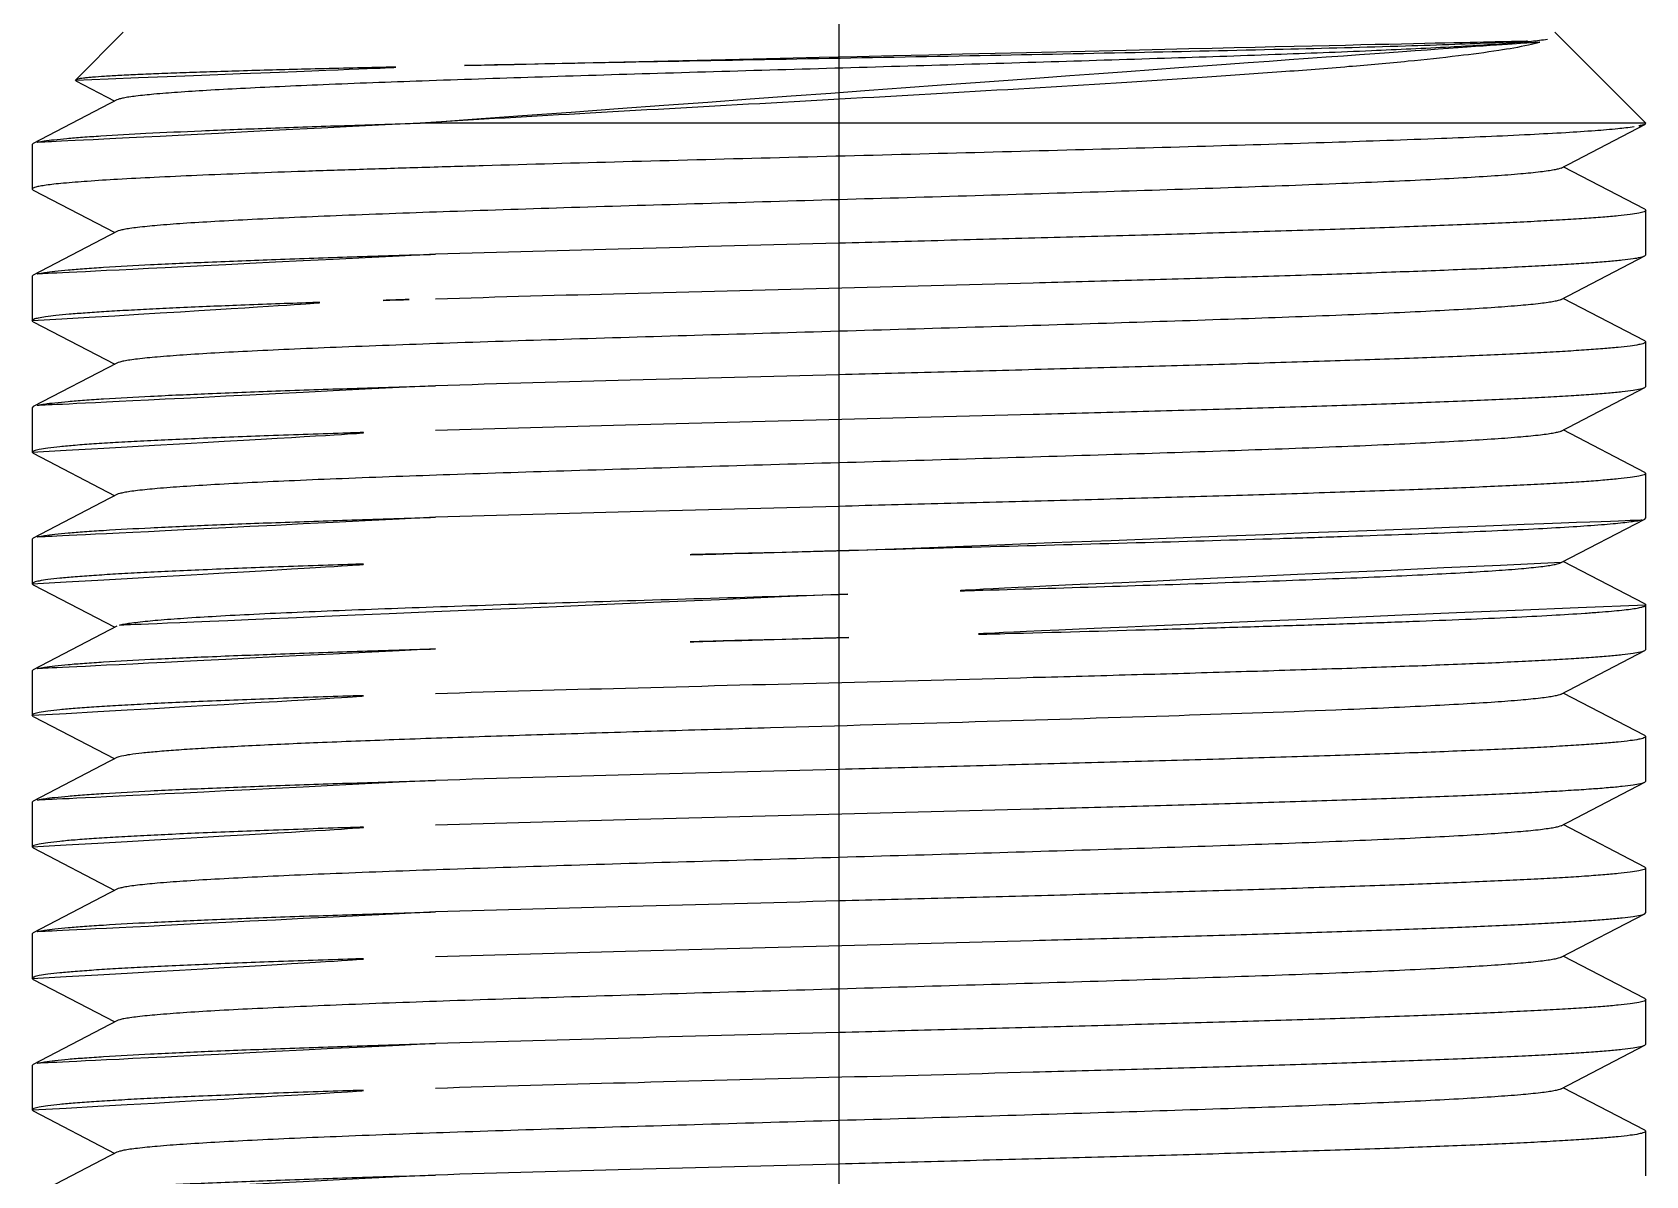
# Model space of a CAD drawing. Extents: x 16296660632 to 16296672895, y -37409619871 to -37409617326.
# Drawn here: x 16296672458.89 to 16296672481.09, y -37409617553.1 to -37409617537.36 of the extents above; entities that cross this region are included whole.
import ezdxf

# ---------------------------------------------------------------- set-up
doc = ezdxf.new("R2010")
doc.units = 0
doc.header["$LTSCALE"] = 10
doc.header["$MEASUREMENT"] = 0
doc.linetypes.add('ACAD_ISO08W100', pattern=[36, 24, -3, 6, -3])
doc.layers.get('0').update_dxf_attribs({"linetype": 'CONTINUOUS'})
doc.layers.add('06___PRT_ALL_SURFS', color=7, linetype='CONTINUOUS')

msp = doc.modelspace()

# ---------------------------------------------------------------- linework, layer by layer
at = {"color": 1, "linetype": 'ACAD_ISO08W100'}
msp.add_line((16296672469.987101, -37409617526.616676), (16296672469.98711, -37409617592.68528), dxfattribs=at)
at = {"color": 7, "linetype": 'Continuous'}
for p, q in [((16296672460.13711, -37409617537.363693), (16296672459.48031, -37409617538.0205)), ((16296672479.83709, -37409617537.363693), (16296672481.087099, -37409617538.613708)), ((16296672459.48488, -37409617538.030457), (16296672459.48031, -37409617538.0205)), ((16296672459.48488, -37409617538.030457), (16296672459.594191, -37409617538.08744)), ((16296672459.594191, -37409617538.08744), (16296672459.909161, -37409617538.25164)), ((16296672460.05245, -37409617538.294342), (16296672458.900869, -37409617538.894653)), ((16296672459.909161, -37409617538.25164), (16296672460.021761, -37409617538.310341)), ((16296672481.087099, -37409617538.613708), (16296672464.22566, -37409617538.613708)), ((16296672479.921749, -37409617539.231354), (16296672481.07333, -37409617538.631042)), ((16296672481.087099, -37409617538.616692), (16296672481.07333, -37409617538.631042)), ((16296672458.900869, -37409617538.894653), (16296672458.8871, -37409617538.908997)), ((16296672481.07333, -37409617539.799637), (16296672479.95245, -37409617539.215347)), ((16296672458.8871, -37409617539.52169), (16296672458.900869, -37409617539.536041)), ((16296672458.900869, -37409617539.536041), (16296672460.021761, -37409617540.120354)), ((16296672481.07333, -37409617539.799637), (16296672481.087099, -37409617539.814003)), ((16296672460.05245, -37409617540.10434), (16296672458.900869, -37409617540.704643)), ((16296672481.07333, -37409617540.44104), (16296672481.087099, -37409617540.426697)), ((16296672479.921749, -37409617541.041351), (16296672481.07333, -37409617540.44104)), ((16296672458.900869, -37409617540.704643), (16296672458.8871, -37409617540.719002)), ((16296672481.07333, -37409617541.60965), (16296672479.95245, -37409617541.025337)), ((16296672458.900869, -37409617541.346039), (16296672458.8871, -37409617541.331627)), ((16296672458.900869, -37409617541.346039), (16296672460.021761, -37409617541.930344)), ((16296672481.07333, -37409617541.60965), (16296672481.087099, -37409617541.624008)), ((16296672460.05245, -37409617541.914337), (16296672458.900869, -37409617542.514648)), ((16296672479.921749, -37409617542.851349), (16296672481.07333, -37409617542.251053)), ((16296672481.07333, -37409617542.251053), (16296672481.087099, -37409617542.236702)), ((16296672458.900869, -37409617542.514648), (16296672458.8871, -37409617542.528938)), ((16296672481.07333, -37409617543.419647), (16296672479.95245, -37409617542.835342)), ((16296672458.900869, -37409617543.156036), (16296672458.8871, -37409617543.141617)), ((16296672458.900869, -37409617543.156036), (16296672460.021761, -37409617543.740341)), ((16296672481.07333, -37409617543.419647), (16296672481.087099, -37409617543.434013)), ((16296672460.05245, -37409617543.724342), (16296672458.900869, -37409617544.324654)), ((16296672479.921749, -37409617544.661346), (16296672481.07333, -37409617544.061043)), ((16296672481.07333, -37409617544.061043), (16296672481.087099, -37409617544.046692)), ((16296672458.900869, -37409617544.324654), (16296672458.8871, -37409617544.338921)), ((16296672481.07333, -37409617545.229637), (16296672479.95245, -37409617544.645348)), ((16296672458.900869, -37409617544.966042), (16296672458.8871, -37409617544.951698)), ((16296672458.900869, -37409617544.966042), (16296672460.021761, -37409617545.550346)), ((16296672481.07333, -37409617545.229637), (16296672481.087099, -37409617545.244003)), ((16296672460.05245, -37409617545.53434), (16296672458.900869, -37409617546.134644)), ((16296672479.921749, -37409617546.471352), (16296672481.07333, -37409617545.87104)), ((16296672481.07333, -37409617545.87104), (16296672481.087099, -37409617545.856697)), ((16296672458.900869, -37409617546.134644), (16296672458.8871, -37409617546.149002)), ((16296672481.07333, -37409617547.03965), (16296672479.95245, -37409617546.455353)), ((16296672458.900869, -37409617546.776039), (16296672458.8871, -37409617546.761703)), ((16296672458.900869, -37409617546.776039), (16296672460.021761, -37409617547.360336)), ((16296672481.07333, -37409617547.03965), (16296672481.087099, -37409617547.054024)), ((16296672460.05245, -37409617547.344337), (16296672458.900869, -37409617547.944649)), ((16296672479.921749, -37409617548.281349), (16296672481.07333, -37409617547.681038)), ((16296672481.07333, -37409617547.681038), (16296672481.087099, -37409617547.666656)), ((16296672458.900869, -37409617547.944649), (16296672458.8871, -37409617547.959007)), ((16296672481.07333, -37409617548.849648), (16296672479.95245, -37409617548.265343)), ((16296672458.900869, -37409617548.586037), (16296672458.8871, -37409617548.571701)), ((16296672458.900869, -37409617548.586037), (16296672460.021761, -37409617549.170341)), ((16296672481.07333, -37409617548.849648), (16296672481.087099, -37409617548.863968)), ((16296672460.05245, -37409617549.154343), (16296672458.900869, -37409617549.754646)), ((16296672479.921749, -37409617550.091347), (16296672481.07333, -37409617549.491043)), ((16296672481.07333, -37409617549.491043), (16296672481.087099, -37409617549.476624)), ((16296672458.900869, -37409617549.754646), (16296672458.8871, -37409617549.768997)), ((16296672481.07333, -37409617550.659653), (16296672479.95245, -37409617550.075348)), ((16296672458.900869, -37409617550.396042), (16296672458.8871, -37409617550.381653)), ((16296672458.900869, -37409617550.396042), (16296672460.021761, -37409617550.980347)), ((16296672481.07333, -37409617550.659653), (16296672481.087099, -37409617550.673927)), ((16296672460.05245, -37409617550.96434), (16296672458.900869, -37409617551.564636)), ((16296672479.921749, -37409617551.901352), (16296672481.07333, -37409617551.301041)), ((16296672481.07333, -37409617551.301041), (16296672481.087099, -37409617551.286697)), ((16296672458.900869, -37409617551.564636), (16296672458.8871, -37409617551.578957)), ((16296672481.07333, -37409617552.46965), (16296672479.95245, -37409617551.885353)), ((16296672458.900869, -37409617552.206039), (16296672458.8871, -37409617552.191704)), ((16296672458.900869, -37409617552.206039), (16296672460.021761, -37409617552.790337)), ((16296672481.07333, -37409617552.46965), (16296672481.087099, -37409617552.484001)), ((16296672460.05245, -37409617552.774338), (16296672458.900869, -37409617553.374649))]:
    msp.add_line(p, q, dxfattribs=at)
for centre, radius, start, end in [((16296672500.34479, -37409618762.511978), 1218.391196, 91.421258721, 91.688777449), ((16296672517.48587, -37409619395.109589), 1850.022993, 91.466957519, 91.643187533)]:
    msp.add_arc(centre, radius, start, end, dxfattribs=at)
for points, knots in [([(16296672479.73361, -37409617537.463707), (16296672479.660641, -37409617537.474213), (16296672479.48852, -37409617537.493294), (16296672479.044559, -37409617537.530891), (16296672478.310789, -37409617537.574387), (16296672477.23423, -37409617537.624443), (16296672475.922979, -37409617537.674797), (16296672474.419519, -37409617537.725601), (16296672472.772511, -37409617537.77655), (16296672471.03529, -37409617537.827606), (16296672469.26412, -37409617537.878677), (16296672467.51638, -37409617537.929741), (16296672465.84865, -37409617537.980721), (16296672464.314951, -37409617538.031563), (16296672463.143721, -37409617538.07534), (16296672462.310631, -37409617538.111221), (16296672461.7759, -37409617538.136902), (16296672461.3078, -37409617538.162491), (16296672460.91007, -37409617538.187927), (16296672460.585991, -37409617538.213203), (16296672460.36322, -37409617538.235313), (16296672460.22393, -37409617538.253967), (16296672460.148741, -37409617538.266518), (16296672460.09351, -37409617538.278938), (16296672460.063471, -37409617538.288589), (16296672460.05245, -37409617538.294342)], [0, 0, 0, 0, 0.011223468, 0.026355356, 0.06783158, 0.123116612, 0.190432623, 0.267605024, 0.352138507, 0.441298079, 0.532198539, 0.621898125, 0.707494096, 0.786217024, 0.855521002, 0.885928442, 0.913167191, 0.937022993, 0.9572991, 0.97383983, 0.986512316, 0.991371107, 0.995236657, 0.998107756, 1, 1, 1, 1]), ([(16296672464.22566, -37409617538.613708), (16296672465.005501, -37409617538.565903), (16296672466.615231, -37409617538.472641), (16296672469.06093, -37409617538.33741), (16296672471.52207, -37409617538.200546), (16296672473.521441, -37409617538.082687), (16296672475.02614, -37409617537.985092), (16296672476.04459, -37409617537.913406), (16296672476.966761, -37409617537.841431), (16296672477.778271, -37409617537.769203), (16296672478.466249, -37409617537.697067), (16296672479.01922, -37409617537.624947), (16296672479.3911, -37409617537.561508), (16296672479.612961, -37409617537.506706), (16296672479.698191, -37409617537.47876), (16296672479.73361, -37409617537.463707)], [0, 0, 0, 0, 0.150617498, 0.310837078, 0.472194052, 0.625801174, 0.696935936, 0.762873698, 0.822617716, 0.875247361, 0.919931417, 0.955953757, 0.982755426, 0.992579866, 1, 1, 1, 1]), ([(16296672464.832899, -37409617537.822113), (16296672465.5702, -37409617537.806633), (16296672467.09462, -37409617537.776619), (16296672469.413321, -37409617537.733521), (16296672471.752331, -37409617537.690231), (16296672473.983009, -37409617537.646919), (16296672475.980949, -37409617537.603638), (16296672477.44767, -37409617537.565933), (16296672478.421129, -37409617537.534058), (16296672478.975229, -37409617537.512177), (16296672479.39921, -37409617537.490379), (16296672479.637541, -37409617537.473717), (16296672479.73361, -37409617537.463707)], [0, 0, 0, 0, 0.148424069, 0.3068689, 0.466750032, 0.619261175, 0.755904791, 0.868957787, 0.91455141, 0.951932187, 0.980560048, 1, 1, 1, 1]), ([(16296672459.48031, -37409617538.0205), (16296672459.48341, -37409617538.017403), (16296672459.495359, -37409617538.012901), (16296672459.517969, -37409617538.007088), (16296672459.55197, -37409617538.001266), (16296672459.59664, -37409617537.995247), (16296672459.65233, -37409617537.98922), (16296672459.74819, -37409617537.980461), (16296672459.89496, -37409617537.969902), (16296672460.102909, -37409617537.957802), (16296672460.352631, -37409617537.945633), (16296672460.64311, -37409617537.933388), (16296672460.97316, -37409617537.921097), (16296672461.341431, -37409617537.908783), (16296672461.904209, -37409617537.891632), (16296672462.69035, -37409617537.870506), (16296672463.723089, -37409617537.845917), (16296672464.45113, -37409617537.830116), (16296672464.832899, -37409617537.822113)], [0, 0, 0, 0, 0.002458, 0.006844512, 0.013240765, 0.021662903, 0.032110872, 0.044579776, 0.075549663, 0.114467356, 0.161175301, 0.215498683, 0.277207464, 0.346054397, 0.421753298, 0.592376609, 0.786255748, 1, 1, 1, 1]), ([(16296672464.22566, -37409617538.613708), (16296672463.85537, -37409617538.624947), (16296672463.14867, -37409617538.647163), (16296672462.14467, -37409617538.681824), (16296672461.257, -37409617538.716347), (16296672460.49894, -37409617538.75071), (16296672459.953541, -37409617538.78064), (16296672459.59038, -37409617538.805443), (16296672459.375139, -37409617538.82267), (16296672459.199409, -37409617538.839867), (16296672459.063311, -37409617538.856499), (16296672458.96822, -37409617538.873367), (16296672458.91773, -37409617538.885857), (16296672458.900869, -37409617538.894653)], [0, 0, 0, 0, 0.20827447, 0.397505292, 0.564784173, 0.707702793, 0.824124326, 0.871853718, 0.912355762, 0.945497309, 0.971163417, 0.989310078, 1, 1, 1, 1]), ([(16296672481.07328, -37409617538.631042), (16296672481.056641, -37409617538.639702), (16296672481.006941, -37409617538.652092), (16296672480.957491, -37409617538.661011), (16296672480.926109, -37409617538.665817)], [0, 0, 0, 0, 0.37140396, 1, 1, 1, 1]), ([(16296672480.926109, -37409617538.665817), (16296672480.852501, -37409617538.677078), (16296672480.673969, -37409617538.696777), (16296672480.360649, -37409617538.722557), (16296672479.958019, -37409617538.748558), (16296672479.25345, -37409617538.786423), (16296672478.181499, -37409617538.831612), (16296672476.693199, -37409617538.883537), (16296672474.97435, -37409617538.935753), (16296672473.084049, -37409617538.988197), (16296672471.08728, -37409617539.040756), (16296672469.052679, -37409617539.09333), (16296672467.050211, -37409617539.145889), (16296672465.432961, -37409617539.190491), (16296672464.20673, -37409617539.22673), (16296672463.35652, -37409617539.253311), (16296672462.563431, -37409617539.279861), (16296672461.83429, -37409617539.306381), (16296672461.175369, -37409617539.332863), (16296672460.59234, -37409617539.359261), (16296672460.090219, -37409617539.385536), (16296672459.673349, -37409617539.411636), (16296672459.38092, -37409617539.434532), (16296672459.192459, -37409617539.453506), (16296672459.085409, -37409617539.466751), (16296672459.002489, -37409617539.47921), (16296672458.94124, -37409617539.492828), (16296672458.90621, -37409617539.502831), (16296672458.887131, -37409617539.515717), (16296672458.887131, -37409617539.52169)], [0, 0, 0, 0, 0.010122728, 0.024404985, 0.042739279, 0.064967319, 0.120325973, 0.18858942, 0.267416336, 0.354100113, 0.445663071, 0.538959366, 0.630783411, 0.717980351, 0.758898771, 0.797554872, 0.833617338, 0.866774597, 0.896743657, 0.923265146, 0.946114773, 0.965095019, 0.980050088, 0.98597791, 0.990856895, 0.994682324, 0.997454047, 0.999187654, 1, 1, 1, 1]), ([(16296672479.921721, -37409617539.231354), (16296672479.909981, -37409617539.237457), (16296672479.877661, -37409617539.247589), (16296672479.818041, -37409617539.260643), (16296672479.736361, -37409617539.273804), (16296672479.584379, -37409617539.293419), (16296672479.340851, -37409617539.316643), (16296672478.98632, -37409617539.343193), (16296672478.551149, -37409617539.369919), (16296672478.03927, -37409617539.396797), (16296672477.455231, -37409617539.423782), (16296672476.548, -37409617539.461433), (16296672475.277731, -37409617539.50737), (16296672473.62294, -37409617539.560753), (16296672471.83812, -37409617539.614258), (16296672469.987101, -37409617539.667847), (16296672468.13608, -37409617539.721443), (16296672466.351259, -37409617539.774948), (16296672464.69647, -37409617539.828323), (16296672463.426201, -37409617539.874252), (16296672462.518961, -37409617539.911911), (16296672461.934931, -37409617539.938881), (16296672461.42305, -37409617539.965767), (16296672460.987881, -37409617539.992493), (16296672460.63335, -37409617540.019051), (16296672460.38983, -37409617540.042267), (16296672460.23785, -37409617540.06189), (16296672460.15616, -37409617540.07505), (16296672460.096531, -37409617540.088089), (16296672460.064199, -37409617540.098221), (16296672460.052469, -37409617540.10434)], [0, 0, 0, 0, 0.001995181, 0.005060522, 0.009214889, 0.014457353, 0.028165805, 0.046085676, 0.068058648, 0.093895812, 0.123363935, 0.156203935, 0.230792186, 0.314998932, 0.405816456, 0.499999739, 0.594183035, 0.685000595, 0.769207399, 0.843795724, 0.876635501, 0.906103932, 0.931940629, 0.953914156, 0.971833307, 0.985542562, 0.990783379, 0.994938432, 0.998005685, 1, 1, 1, 1]), ([(16296672481.08707, -37409617539.814003), (16296672481.08707, -37409617539.817719), (16296672481.07897, -37409617539.826637), (16296672481.04727, -37409617539.839767), (16296672480.97683, -37409617539.855988), (16296672480.85873, -37409617539.87339), (16296672480.69364, -37409617539.89167), (16296672480.48308, -37409617539.910027), (16296672480.227501, -37409617539.928596), (16296672479.928141, -37409617539.947212), (16296672479.586201, -37409617539.965889), (16296672479.203171, -37409617539.984596), (16296672478.615231, -37409617540.010674), (16296672477.791241, -37409617540.042671), (16296672476.70582, -37409617540.079826), (16296672475.505449, -37409617540.117073), (16296672474.21067, -37409617540.154388), (16296672472.843639, -37409617540.191727), (16296672471.42771, -37409617540.229111), (16296672469.512449, -37409617540.278816), (16296672467.17942, -37409617540.339363), (16296672465.329439, -37409617540.390587), (16296672464.437099, -37409617540.417328)], [0, 0, 0, 0, 0.000668248, 0.001877698, 0.006298011, 0.013484919, 0.023442411, 0.036142294, 0.051530058, 0.069546122, 0.090115978, 0.113148628, 0.138550593, 0.196014067, 0.261529201, 0.333975443, 0.412114218, 0.494609601, 0.58005239, 0.666985668, 0.839359297, 1, 1, 1, 1]), ([(16296672464.437099, -37409617540.417328), (16296672464.053089, -37409617540.428841), (16296672463.3195, -37409617540.451569), (16296672462.276661, -37409617540.487007), (16296672461.353399, -37409617540.522324), (16296672460.56428, -37409617540.557457), (16296672459.996229, -37409617540.588051), (16296672459.617861, -37409617540.613419), (16296672459.393681, -37409617540.631027), (16296672459.210739, -37409617540.648643), (16296672459.069201, -37409617540.665604), (16296672458.97057, -37409617540.682861), (16296672458.918261, -37409617540.695587), (16296672458.9009, -37409617540.704643)], [0, 0, 0, 0, 0.207755473, 0.396889879, 0.564263995, 0.707386192, 0.82404806, 0.871877343, 0.912458096, 0.945632249, 0.971304402, 0.989410812, 1, 1, 1, 1]), ([(16296672464.437099, -37409617541.030022), (16296672465.307211, -37409617541.003952), (16296672467.11109, -37409617540.953903), (16296672469.851851, -37409617540.88266), (16296672472.17281, -37409617540.82254), (16296672473.988529, -37409617540.773247), (16296672475.267151, -37409617540.736801), (16296672476.4597, -37409617540.700401), (16296672477.54668, -37409617540.664093), (16296672478.51038, -37409617540.627876), (16296672479.22901, -37409617540.596573), (16296672479.73065, -37409617540.570953), (16296672480.048269, -37409617540.552727), (16296672480.32486, -37409617540.534561), (16296672480.559259, -37409617540.516457), (16296672480.750601, -37409617540.498581), (16296672480.89802, -37409617540.480789), (16296672480.993259, -37409617540.465347), (16296672481.0467, -37409617540.451767), (16296672481.06592, -37409617540.444908), (16296672481.07333, -37409617540.44104)], [0, 0, 0, 0, 0.156829011, 0.32511138, 0.493941456, 0.575114049, 0.652349958, 0.724391906, 0.790062774, 0.848290684, 0.898133566, 0.919651689, 0.938784286, 0.955449891, 0.969586678, 0.981140449, 0.990065306, 0.996343848, 0.998494795, 1, 1, 1, 1]), ([(16296672458.887131, -37409617541.331627), (16296672458.887159, -37409617541.328247), (16296672458.893909, -37409617541.320129), (16296672458.92132, -37409617541.307716), (16296672458.98181, -37409617541.292824), (16296672459.083441, -37409617541.276611), (16296672459.225389, -37409617541.259712), (16296672459.40658, -37409617541.242683), (16296672459.62669, -37409617541.225487), (16296672459.884821, -37409617541.208237), (16296672460.180071, -37409617541.190933), (16296672460.511351, -37409617541.173599), (16296672461.021391, -37409617541.149429), (16296672461.738819, -37409617541.119743), (16296672462.688101, -37409617541.085297), (16296672463.360069, -37409617541.063347), (16296672463.714081, -37409617541.052208)], [0, 0, 0, 0, 0.002094733, 0.00574009, 0.018876035, 0.040180587, 0.069673811, 0.107283046, 0.1529047, 0.206369532, 0.267484352, 0.336044939, 0.411788274, 0.583672, 0.780679052, 1, 1, 1, 1]), ([(16296672479.921721, -37409617541.041351), (16296672479.909981, -37409617541.047462), (16296672479.877661, -37409617541.057587), (16296672479.818041, -37409617541.070641), (16296672479.736361, -37409617541.083801), (16296672479.584379, -37409617541.103416), (16296672479.340851, -37409617541.12664), (16296672478.98632, -37409617541.153198), (16296672478.551149, -37409617541.179916), (16296672478.03927, -37409617541.206802), (16296672477.455231, -37409617541.23378), (16296672476.548, -37409617541.271439), (16296672475.277731, -37409617541.317368), (16296672473.62294, -37409617541.370743), (16296672471.83812, -37409617541.424263), (16296672469.987101, -37409617541.477837), (16296672468.13608, -37409617541.531433), (16296672466.351259, -37409617541.584953), (16296672464.69647, -37409617541.638321), (16296672463.426201, -37409617541.68425), (16296672462.518961, -37409617541.721909), (16296672461.934931, -37409617541.748894), (16296672461.42305, -37409617541.775772), (16296672460.987881, -37409617541.80249), (16296672460.633341, -37409617541.829048), (16296672460.38983, -37409617541.852257), (16296672460.23785, -37409617541.871887), (16296672460.15616, -37409617541.885063), (16296672460.096531, -37409617541.898087), (16296672460.064199, -37409617541.908218), (16296672460.052469, -37409617541.914337)], [0, 0, 0, 0, 0.001995735, 0.005061259, 0.009214835, 0.014457307, 0.028166532, 0.046085612, 0.068059327, 0.093895735, 0.123364533, 0.156203848, 0.230792094, 0.31499884, 0.405816368, 0.499999661, 0.59418297, 0.685000547, 0.769207368, 0.843795712, 0.876634783, 0.906103936, 0.931939816, 0.953914174, 0.971832431, 0.985542589, 0.990782956, 0.994937528, 0.998005167, 1, 1, 1, 1]), ([(16296672463.714081, -37409617541.052208), (16296672463.77326, -37409617541.050346), (16296672464.014259, -37409617541.042824), (16296672464.25527, -37409617541.035477), (16296672464.437099, -37409617541.030022)], [0, 0, 0, 0, 0.245541279, 1, 1, 1, 1]), ([(16296672481.08707, -37409617541.624008), (16296672481.08707, -37409617541.627724), (16296672481.07897, -37409617541.636627), (16296672481.04727, -37409617541.649773), (16296672480.97683, -37409617541.665993), (16296672480.85873, -37409617541.683388), (16296672480.69363, -37409617541.701668), (16296672480.48307, -37409617541.720032), (16296672480.227489, -37409617541.738586), (16296672479.928129, -37409617541.757217), (16296672479.586189, -37409617541.775887), (16296672479.203159, -37409617541.794609), (16296672478.61521, -37409617541.820671), (16296672477.791189, -37409617541.852669), (16296672476.70573, -37409617541.889832), (16296672475.505301, -37409617541.927078), (16296672474.210489, -37409617541.964394), (16296672472.843439, -37409617542.00174), (16296672471.427521, -37409617542.039124), (16296672469.51231, -37409617542.088821), (16296672467.17935, -37409617542.149361), (16296672465.32942, -37409617542.200592), (16296672464.437099, -37409617542.227333)], [0, 0, 0, 0, 0.000668263, 0.001877841, 0.006298284, 0.013485188, 0.023442936, 0.036142925, 0.051530688, 0.069546876, 0.090116656, 0.113149311, 0.13855161, 0.196016454, 0.261534987, 0.333984411, 0.412125463, 0.494622009, 0.580064447, 0.666996099, 0.83936245, 1, 1, 1, 1]), ([(16296672464.437099, -37409617542.227333), (16296672464.053089, -37409617542.238838), (16296672463.3195, -37409617542.261574), (16296672462.276649, -37409617542.296997), (16296672461.353399, -37409617542.332314), (16296672460.56427, -37409617542.367447), (16296672459.99622, -37409617542.398064), (16296672459.617861, -37409617542.423424), (16296672459.393669, -37409617542.441017), (16296672459.210739, -37409617542.458633), (16296672459.069201, -37409617542.475609), (16296672458.97057, -37409617542.492859), (16296672458.918261, -37409617542.505592), (16296672458.9009, -37409617542.514648)], [0, 0, 0, 0, 0.207756678, 0.396890377, 0.56426462, 0.707387355, 0.824048879, 0.871878346, 0.912458597, 0.945632535, 0.971304771, 0.989410553, 1, 1, 1, 1]), ([(16296672464.437099, -37409617542.840027), (16296672465.30723, -37409617542.81395), (16296672467.11113, -37409617542.763901), (16296672469.8519, -37409617542.692657), (16296672472.172859, -37409617542.632538), (16296672473.98856, -37409617542.583252), (16296672475.26716, -37409617542.546799), (16296672476.459669, -37409617542.510399), (16296672477.546619, -37409617542.474091), (16296672478.510321, -37409617542.437889), (16296672479.22896, -37409617542.406578), (16296672479.730619, -37409617542.380951), (16296672480.04825, -37409617542.362732), (16296672480.324841, -37409617542.344566), (16296672480.55925, -37409617542.326462), (16296672480.750589, -37409617542.308594), (16296672480.89801, -37409617542.290787), (16296672480.993259, -37409617542.275337), (16296672481.0467, -37409617542.26178), (16296672481.06592, -37409617542.254913), (16296672481.07333, -37409617542.251053)], [0, 0, 0, 0, 0.156833031, 0.32511444, 0.493944265, 0.575117061, 0.652351328, 0.724389862, 0.79005798, 0.848286402, 0.898130956, 0.919649878, 0.938782867, 0.955448732, 0.969586092, 0.981140026, 0.990065015, 0.996343903, 0.998494901, 1, 1, 1, 1]), ([(16296672458.887131, -37409617543.141617), (16296672458.887171, -37409617543.137894), (16296672458.895361, -37409617543.129013), (16296672458.927111, -37409617543.115852), (16296672458.997669, -37409617543.099648), (16296672459.11586, -37409617543.082253), (16296672459.28104, -37409617543.06398), (16296672459.491659, -37409617543.045609), (16296672459.74728, -37409617543.027046), (16296672460.04668, -37409617543.008438), (16296672460.38863, -37409617542.989761), (16296672460.77165, -37409617542.971046), (16296672461.359501, -37409617542.944992), (16296672462.183439, -37409617542.913002), (16296672463.26865, -37409617542.875847), (16296672464.034849, -37409617542.852081), (16296672464.437099, -37409617542.840027)], [0, 0, 0, 0, 0.002010836, 0.005644313, 0.018893539, 0.040439445, 0.070271781, 0.108301925, 0.154392361, 0.208340142, 0.269931062, 0.338905929, 0.414954105, 0.586976642, 0.78317158, 1, 1, 1, 1]), ([(16296672479.92173, -37409617542.851349), (16296672479.90999, -37409617542.857468), (16296672479.877661, -37409617542.867577), (16296672479.818041, -37409617542.880638), (16296672479.736361, -37409617542.893799), (16296672479.584379, -37409617542.913422), (16296672479.34086, -37409617542.936638), (16296672478.986309, -37409617542.963203), (16296672478.551149, -37409617542.989906), (16296672478.03927, -37409617543.016808), (16296672477.45524, -37409617543.043777), (16296672476.548, -37409617543.081444), (16296672475.27774, -37409617543.127373), (16296672473.62294, -37409617543.18074), (16296672471.83812, -37409617543.234253), (16296672469.987101, -37409617543.287842), (16296672468.13608, -37409617543.341431), (16296672466.351259, -37409617543.394943), (16296672464.696461, -37409617543.448318), (16296672463.426201, -37409617543.494247), (16296672462.518961, -37409617543.531914), (16296672461.934931, -37409617543.558884), (16296672461.42305, -37409617543.585777), (16296672460.98789, -37409617543.612488), (16296672460.633341, -37409617543.639053), (16296672460.38983, -37409617543.662262), (16296672460.23785, -37409617543.681892), (16296672460.15617, -37409617543.695053), (16296672460.096531, -37409617543.708099), (16296672460.06419, -37409617543.718224), (16296672460.05246, -37409617543.724342)], [0, 0, 0, 0, 0.001996202, 0.00506216, 0.009215223, 0.01445727, 0.028167394, 0.046085573, 0.068060112, 0.093895697, 0.123365211, 0.156203816, 0.230792072, 0.314998829, 0.405816372, 0.499999679, 0.594183003, 0.685000591, 0.769207422, 0.843795771, 0.876634165, 0.906103997, 0.931939129, 0.953914232, 0.971831705, 0.985542639, 0.990782803, 0.9949368, 0.998004401, 1, 1, 1, 1]), ([(16296672481.08707, -37409617543.434013), (16296672481.08707, -37409617543.437721), (16296672481.07897, -37409617543.446632), (16296672481.04727, -37409617543.459763), (16296672480.97683, -37409617543.475983), (16296672480.85874, -37409617543.493393), (16296672480.69364, -37409617543.511673), (16296672480.48308, -37409617543.530029), (16296672480.227501, -37409617543.548592), (16296672479.928129, -37409617543.567207), (16296672479.586189, -37409617543.585892), (16296672479.20315, -37409617543.604607), (16296672478.615179, -37409617543.630669), (16296672477.79117, -37409617543.662666), (16296672476.70573, -37409617543.699829), (16296672475.50535, -37409617543.737083), (16296672474.21056, -37409617543.774391), (16296672472.84351, -37409617543.811737), (16296672471.427589, -37409617543.849113), (16296672469.512381, -37409617543.898819), (16296672467.179399, -37409617543.959358), (16296672465.329451, -37409617544.01059), (16296672464.437099, -37409617544.037331)], [0, 0, 0, 0, 0.00066818, 0.001877506, 0.006297722, 0.013484689, 0.02344217, 0.036142296, 0.051530393, 0.069546546, 0.090116806, 0.113150125, 0.138553031, 0.19601931, 0.261535359, 0.333981283, 0.412120405, 0.494617165, 0.58006049, 0.666991864, 0.839357675, 1, 1, 1, 1]), ([(16296672464.437099, -37409617544.037331), (16296672464.053089, -37409617544.048843), (16296672463.3195, -37409617544.071564), (16296672462.276661, -37409617544.10701), (16296672461.353399, -37409617544.142311), (16296672460.56428, -37409617544.177452), (16296672459.996229, -37409617544.208054), (16296672459.617861, -37409617544.233414), (16296672459.393681, -37409617544.251022), (16296672459.210739, -37409617544.268631), (16296672459.069201, -37409617544.285606), (16296672458.97057, -37409617544.302856), (16296672458.91827, -37409617544.31559), (16296672458.9009, -37409617544.324654)], [0, 0, 0, 0, 0.207756364, 0.396889601, 0.564263643, 0.707386399, 0.824047944, 0.87187755, 0.912457954, 0.945632191, 0.971304738, 0.989410568, 1, 1, 1, 1]), ([(16296672470.12393, -37409617544.495644), (16296672470.8167, -37409617544.477661), (16296672472.17605, -37409617544.442337), (16296672474.152189, -37409617544.389053), (16296672475.71829, -37409617544.343567), (16296672476.880119, -37409617544.306519), (16296672477.664709, -37409617544.279556), (16296672478.38109, -37409617544.252663), (16296672479.022909, -37409617544.2258), (16296672479.584459, -37409617544.199051), (16296672480.06078, -37409617544.172409), (16296672480.402361, -37409617544.1492), (16296672480.629829, -37409617544.130013), (16296672480.765301, -37409617544.116653), (16296672480.87681, -37409617544.103348), (16296672480.964319, -37409617544.090302), (16296672481.02734, -37409617544.077316), (16296672481.061279, -37409617544.067307), (16296672481.073311, -37409617544.061043)], [0, 0, 0, 0, 0.189642057, 0.372111589, 0.540965311, 0.618386406, 0.690206882, 0.755794641, 0.814561917, 0.865995658, 0.909635231, 0.945107488, 0.959679155, 0.972102892, 0.982355172, 0.990416659, 0.996286694, 1, 1, 1, 1]), ([(16296672458.887131, -37409617544.951698), (16296672458.887131, -37409617544.947983), (16296672458.895229, -37409617544.939079), (16296672458.926889, -37409617544.925926), (16296672458.99729, -37409617544.909714), (16296672459.115351, -37409617544.892319), (16296672459.280411, -37409617544.874039), (16296672459.490931, -37409617544.855667), (16296672459.746469, -37409617544.837112), (16296672460.04583, -37409617544.818489), (16296672460.38777, -37409617544.799797), (16296672460.770809, -37409617544.781097), (16296672461.35877, -37409617544.755028), (16296672462.18288, -37409617544.723022), (16296672463.268351, -37409617544.68586), (16296672464.03475, -37409617544.662079), (16296672464.437099, -37409617544.650017)], [0, 0, 0, 0, 0.002000858, 0.005618534, 0.018838986, 0.040359024, 0.070168021, 0.108181325, 0.154257032, 0.208195243, 0.269785918, 0.33876383, 0.41481996, 0.586876852, 0.783120525, 1, 1, 1, 1]), ([(16296672479.92174, -37409617544.661346), (16296672479.91012, -37409617544.667397), (16296672479.87817, -37409617544.677437), (16296672479.81929, -37409617544.690392), (16296672479.73872, -37409617544.703453), (16296672479.588909, -37409617544.722908), (16296672479.34893, -37409617544.745941), (16296672478.999571, -37409617544.772293), (16296672478.570801, -37409617544.798782), (16296672478.06636, -37409617544.825462), (16296672477.490709, -37409617544.852211), (16296672476.596029, -37409617544.88958), (16296672475.34247, -37409617544.93515), (16296672473.70797, -37409617544.988098), (16296672471.942539, -37409617545.041191), (16296672470.728411, -37409617545.076378), (16296672470.109751, -37409617545.094292)], [0, 0, 0, 0, 0.004001326, 0.0101339, 0.018430742, 0.028895735, 0.05625988, 0.092010152, 0.135856001, 0.187407852, 0.246226111, 0.311784416, 0.46078544, 0.62917816, 0.811049564, 1, 1, 1, 1]), ([(16296672470.109751, -37409617545.094292), (16296672469.479589, -37409617545.112541), (16296672468.240669, -37409617545.148361), (16296672466.43656, -37409617545.202316), (16296672465.002871, -37409617545.248322), (16296672463.936609, -37409617545.285812), (16296672463.2148, -37409617545.313103), (16296672462.554649, -37409617545.340347), (16296672461.9622, -37409617545.367538), (16296672461.44282, -37409617545.394653), (16296672461.00124, -37409617545.421577), (16296672460.64146, -37409617545.448357), (16296672460.394381, -37409617545.471764), (16296672460.240231, -37409617545.491539), (16296672460.157431, -37409617545.504807), (16296672460.09705, -37409617545.51796), (16296672460.06432, -37409617545.528152), (16296672460.05245, -37409617545.53434)], [0, 0, 0, 0, 0.187774273, 0.369171342, 0.53760405, 0.615022129, 0.686958267, 0.752752393, 0.811817043, 0.863605907, 0.90766324, 0.943583141, 0.971064887, 0.981563657, 0.989880174, 0.996015563, 1, 1, 1, 1]), ([(16296672481.087099, -37409617545.244003), (16296672481.087099, -37409617545.250412), (16296672481.065651, -37409617545.263832), (16296672481.027571, -37409617545.274277), (16296672480.96003, -37409617545.288567), (16296672480.868919, -37409617545.301643), (16296672480.75115, -37409617545.315529), (16296672480.60824, -37409617545.329269), (16296672480.44005, -37409617545.343163), (16296672480.166771, -37409617545.362831), (16296672479.76561, -37409617545.38681), (16296672479.21563, -37409617545.414383), (16296672478.578171, -37409617545.442078), (16296672477.85928, -37409617545.469841), (16296672477.06576, -37409617545.497658), (16296672476.205139, -37409617545.525513), (16296672475.285561, -37409617545.553391), (16296672473.967279, -37409617545.591309), (16296672472.24114, -37409617545.637947), (16296672470.83927, -37409617545.674377), (16296672470.12393, -37409617545.692947)], [0, 0, 0, 0, 0.001752716, 0.005566242, 0.011677471, 0.020123494, 0.0309019, 0.043990721, 0.059363784, 0.076991346, 0.118833617, 0.169131109, 0.227408821, 0.293122809, 0.365644697, 0.444294384, 0.528326282, 0.616946017, 0.80453607, 1, 1, 1, 1]), ([(16296672464.437099, -37409617545.847328), (16296672464.053089, -37409617545.858841), (16296672463.31951, -37409617545.881569), (16296672462.27664, -37409617545.917007), (16296672461.353359, -37409617545.952316), (16296672460.56422, -37409617545.987457), (16296672459.99618, -37409617546.018051), (16296672459.61783, -37409617546.043419), (16296672459.39365, -37409617546.061028), (16296672459.21073, -37409617546.078644), (16296672459.069189, -37409617546.095596), (16296672458.97057, -37409617546.112862), (16296672458.918261, -37409617546.125603), (16296672458.9009, -37409617546.134644)], [0, 0, 0, 0, 0.207752751, 0.396891712, 0.564272569, 0.70739606, 0.824057557, 0.871882959, 0.912461513, 0.945634035, 0.971304254, 0.989410973, 1, 1, 1, 1]), ([(16296672464.437099, -37409617546.460022), (16296672465.307249, -37409617546.433952), (16296672467.111219, -37409617546.383904), (16296672469.85206, -37409617546.312653), (16296672472.173059, -37409617546.252533), (16296672473.988729, -37409617546.203247), (16296672475.2673, -37409617546.166786), (16296672476.45978, -37409617546.130402), (16296672477.546709, -37409617546.094093), (16296672478.51038, -37409617546.057877), (16296672479.22901, -37409617546.026573), (16296672479.730659, -37409617546.000954), (16296672480.048281, -37409617545.982727), (16296672480.32486, -37409617545.964561), (16296672480.559259, -37409617545.946457), (16296672480.750601, -37409617545.928581), (16296672480.89802, -37409617545.910789), (16296672480.993259, -37409617545.895348), (16296672481.0467, -37409617545.881767), (16296672481.06592, -37409617545.874908), (16296672481.07333, -37409617545.87104)], [0, 0, 0, 0, 0.156836756, 0.325127479, 0.493955858, 0.57512692, 0.652359652, 0.724396718, 0.790063112, 0.848290088, 0.898133651, 0.919651861, 0.938784438, 0.955449983, 0.969586692, 0.981140386, 0.990065238, 0.996343835, 0.998494799, 1, 1, 1, 1]), ([(16296672458.887131, -37409617546.761703), (16296672458.887131, -37409617546.757988), (16296672458.895229, -37409617546.749077), (16296672458.92688, -37409617546.735939), (16296672458.99729, -37409617546.719704), (16296672459.115351, -37409617546.702316), (16296672459.280399, -37409617546.684036), (16296672459.490931, -37409617546.665657), (16296672459.746481, -37409617546.64711), (16296672460.045839, -37409617546.628487), (16296672460.387779, -37409617546.60981), (16296672460.770809, -37409617546.591087), (16296672461.358761, -37409617546.565033), (16296672462.182871, -37409617546.53302), (16296672463.268339, -37409617546.495857), (16296672464.03474, -37409617546.472076), (16296672464.437099, -37409617546.460022)], [0, 0, 0, 0, 0.002000991, 0.005618881, 0.018838004, 0.040358029, 0.070168594, 0.10818179, 0.154259134, 0.208198614, 0.269787281, 0.338764126, 0.414819454, 0.586873693, 0.783116169, 1, 1, 1, 1]), ([(16296672479.921749, -37409617546.471352), (16296672479.910009, -37409617546.47747), (16296672479.877661, -37409617546.487587), (16296672479.818029, -37409617546.500633), (16296672479.736349, -37409617546.513802), (16296672479.584379, -37409617546.533417), (16296672479.34086, -37409617546.556633), (16296672478.986309, -37409617546.583214), (16296672478.551161, -37409617546.609909), (16296672478.03927, -37409617546.63681), (16296672477.45524, -37409617546.66378), (16296672476.27574, -37409617546.712723), (16296672474.40336, -37409617546.777077), (16296672471.810431, -37409617546.855461), (16296672469.519991, -37409617546.921173), (16296672467.66898, -37409617546.975349), (16296672466.332121, -37409617547.015823), (16296672465.068899, -37409617547.056236), (16296672463.904739, -37409617547.096573), (16296672462.863091, -37409617547.13678), (16296672462.08147, -37409617547.171516), (16296672461.53298, -37409617547.199951), (16296672461.18417, -37409617547.220207), (16296672460.87973, -37409617547.240387), (16296672460.621201, -37409617547.260513), (16296672460.409821, -37409617547.280388), (16296672460.24674, -37409617547.300163), (16296672460.14126, -37409617547.317329), (16296672460.082029, -37409617547.332413), (16296672460.06069, -37409617547.34005), (16296672460.05246, -37409617547.344337)], [0, 0, 0, 0, 0.001996389, 0.005063455, 0.009216731, 0.014457269, 0.028168568, 0.046085598, 0.06806112, 0.093895747, 0.12336602, 0.156203883, 0.271874957, 0.405816241, 0.547302707, 0.617332107, 0.685000257, 0.74894414, 0.807878061, 0.860617985, 0.906103308, 0.925833093, 0.94342115, 0.958780132, 0.971830807, 0.98251545, 0.990782919, 0.99660395, 0.998600532, 1, 1, 1, 1]), ([(16296672481.08707, -37409617547.054024), (16296672481.08707, -37409617547.057716), (16296672481.07896, -37409617547.066643), (16296672481.047251, -37409617547.079773), (16296672480.976801, -37409617547.095993), (16296672480.85869, -37409617547.113403), (16296672480.693581, -37409617547.131683), (16296672480.483021, -37409617547.15004), (16296672480.22743, -37409617547.168602), (16296672479.928049, -37409617547.187218), (16296672479.586109, -37409617547.205887), (16296672479.20307, -37409617547.224609), (16296672478.61512, -37409617547.250671), (16296672477.791109, -37409617547.282677), (16296672476.7057, -37409617547.319832), (16296672475.50535, -37409617547.357079), (16296672474.2106, -37409617547.394386), (16296672472.843599, -37409617547.431732), (16296672471.42771, -37409617547.469109), (16296672469.51248, -37409617547.518806), (16296672467.179461, -37409617547.579353), (16296672465.32946, -37409617547.630577), (16296672464.437099, -37409617547.657333)], [0, 0, 0, 0, 0.000668473, 0.001878395, 0.006299611, 0.013487265, 0.023445621, 0.036146111, 0.051534317, 0.069550912, 0.090121094, 0.113154233, 0.138557169, 0.196022228, 0.261536848, 0.333981102, 0.412117997, 0.494612365, 0.58005261, 0.666983051, 0.839355867, 1, 1, 1, 1]), ([(16296672464.437099, -37409617547.657333), (16296672464.053089, -37409617547.668839), (16296672463.3195, -37409617547.691566), (16296672462.27664, -37409617547.727013), (16296672461.353371, -37409617547.762306), (16296672460.56424, -37409617547.797447), (16296672459.996201, -37409617547.828056), (16296672459.617849, -37409617547.853416), (16296672459.393669, -37409617547.871033), (16296672459.210739, -37409617547.888634), (16296672459.069201, -37409617547.905609), (16296672458.97057, -37409617547.922859), (16296672458.918261, -37409617547.935593), (16296672458.9009, -37409617547.944649)], [0, 0, 0, 0, 0.207755903, 0.396893055, 0.5642709, 0.707392427, 0.824051883, 0.871879445, 0.912458751, 0.945632371, 0.971304529, 0.989410789, 1, 1, 1, 1]), ([(16296672464.437099, -37409617548.270027), (16296672465.307211, -37409617548.24395), (16296672467.11108, -37409617548.193901), (16296672469.851801, -37409617548.122658), (16296672472.17271, -37409617548.062553), (16296672473.98839, -37409617548.01326), (16296672475.26701, -37409617547.976807), (16296672476.45957, -37409617547.940407), (16296672477.546591, -37409617547.904091), (16296672478.510321, -37409617547.867889), (16296672479.228979, -37409617547.836578), (16296672479.730631, -37409617547.810951), (16296672480.04826, -37409617547.792717), (16296672480.324841, -37409617547.774567), (16296672480.55925, -37409617547.756462), (16296672480.750601, -37409617547.738586), (16296672480.89801, -37409617547.720787), (16296672480.993259, -37409617547.705353), (16296672481.04669, -37409617547.691772), (16296672481.06592, -37409617547.684914), (16296672481.07333, -37409617547.681038)], [0, 0, 0, 0, 0.156829994, 0.325107981, 0.493934366, 0.575105793, 0.652341205, 0.724383622, 0.79005654, 0.848287128, 0.898132047, 0.919650417, 0.938783125, 0.955448917, 0.969585941, 0.981140023, 0.990065044, 0.996343613, 0.998494635, 1, 1, 1, 1]), ([(16296672458.887131, -37409617548.571701), (16296672458.887131, -37409617548.567993), (16296672458.895229, -37409617548.559082), (16296672458.92688, -37409617548.545937), (16296672458.99728, -37409617548.529709), (16296672459.115339, -37409617548.512321), (16296672459.280399, -37409617548.494034), (16296672459.49094, -37409617548.47567), (16296672459.74649, -37409617548.457108), (16296672460.04586, -37409617548.438477), (16296672460.3878, -37409617548.419807), (16296672460.77084, -37409617548.401093), (16296672461.35878, -37409617548.375023), (16296672462.18288, -37409617548.343018), (16296672463.268339, -37409617548.305862), (16296672464.03474, -37409617548.282082), (16296672464.437099, -37409617548.270027)], [0, 0, 0, 0, 0.002001052, 0.005619043, 0.018837694, 0.040357435, 0.070168553, 0.108182254, 0.15426128, 0.208202586, 0.269791686, 0.338769505, 0.414825324, 0.586876448, 0.783115235, 1, 1, 1, 1]), ([(16296672479.921749, -37409617548.281349), (16296672479.910009, -37409617548.287468), (16296672479.87767, -37409617548.297592), (16296672479.818041, -37409617548.310638), (16296672479.736349, -37409617548.323799), (16296672479.584379, -37409617548.34343), (16296672479.34086, -37409617548.366638), (16296672478.986309, -37409617548.393204), (16296672478.551149, -37409617548.419907), (16296672478.03927, -37409617548.446808), (16296672477.45524, -37409617548.473778), (16296672476.548, -37409617548.511436), (16296672475.27774, -37409617548.557373), (16296672473.62295, -37409617548.610741), (16296672471.83812, -37409617548.664253), (16296672469.987101, -37409617548.717842), (16296672468.13608, -37409617548.771431), (16296672466.351259, -37409617548.824944), (16296672464.696461, -37409617548.878319), (16296672463.426201, -37409617548.924248), (16296672462.518961, -37409617548.961906), (16296672461.93494, -37409617548.988876), (16296672461.42305, -37409617549.015778), (16296672460.98789, -37409617549.042488), (16296672460.633341, -37409617549.069054), (16296672460.38982, -37409617549.09227), (16296672460.237841, -37409617549.111893), (16296672460.15616, -37409617549.125053), (16296672460.09654, -37409617549.1381), (16296672460.064211, -37409617549.148216), (16296672460.052469, -37409617549.154343)], [0, 0, 0, 0, 0.00199589, 0.005063385, 0.009217157, 0.014457338, 0.028168486, 0.046085735, 0.068061057, 0.093895963, 0.123366005, 0.156204184, 0.23079253, 0.314999361, 0.405816952, 0.500000281, 0.594183595, 0.685001145, 0.769207912, 0.843796175, 0.876634536, 0.906104302, 0.931939593, 0.953914432, 0.971832278, 0.985542738, 0.990784503, 0.994937492, 0.998003663, 1, 1, 1, 1]), ([(16296672481.08708, -37409617548.863968), (16296672481.087099, -37409617548.867683), (16296672481.079029, -37409617548.87661), (16296672481.047371, -37409617548.889717), (16296672480.977011, -37409617548.90596), (16296672480.85898, -37409617548.923363), (16296672480.693951, -37409617548.941643), (16296672480.48345, -37409617548.959999), (16296672480.22793, -37409617548.978569), (16296672479.92861, -37409617548.997177), (16296672479.58671, -37409617549.015862), (16296672479.203711, -37409617549.034576), (16296672478.61577, -37409617549.060654), (16296672477.79174, -37409617549.092651), (16296672476.706249, -37409617549.129807), (16296672475.505791, -37409617549.167061), (16296672474.210939, -37409617549.204376), (16296672472.84384, -37409617549.24173), (16296672471.42787, -37409617549.279114), (16296672469.51259, -37409617549.328812), (16296672467.17951, -37409617549.389351), (16296672465.329491, -37409617549.44059), (16296672464.437099, -37409617549.467331)], [0, 0, 0, 0, 0.00066682, 0.001874146, 0.006289764, 0.013471992, 0.023425652, 0.036122009, 0.0515065, 0.069519786, 0.09008708, 0.113117982, 0.138519579, 0.195985161, 0.261505417, 0.333956593, 0.412099761, 0.494598628, 0.580044264, 0.666978664, 0.83935121, 1, 1, 1, 1]), ([(16296672464.437099, -37409617549.467331), (16296672464.053089, -37409617549.478844), (16296672463.3195, -37409617549.501556), (16296672462.276661, -37409617549.53701), (16296672461.353399, -37409617549.572311), (16296672460.56427, -37409617549.607452), (16296672459.996229, -37409617549.638046), (16296672459.617861, -37409617549.663406), (16296672459.393681, -37409617549.681023), (16296672459.210739, -37409617549.698631), (16296672459.069201, -37409617549.715607), (16296672458.97057, -37409617549.732857), (16296672458.91827, -37409617549.74559), (16296672458.9009, -37409617549.754646)], [0, 0, 0, 0, 0.207756544, 0.396890072, 0.564264412, 0.707386831, 0.824047946, 0.871877518, 0.912457874, 0.945632182, 0.971304868, 0.989410709, 1, 1, 1, 1]), ([(16296672464.437099, -37409617550.080017), (16296672465.30722, -37409617550.053947), (16296672467.11109, -37409617550.003906), (16296672469.85182, -37409617549.932663), (16296672472.17275, -37409617549.872543), (16296672473.98842, -37409617549.823257), (16296672475.267, -37409617549.786797), (16296672476.459511, -37409617549.750397), (16296672477.546499, -37409617549.714104), (16296672478.510229, -37409617549.677887), (16296672479.228889, -37409617549.646584), (16296672479.73056, -37409617549.620956), (16296672480.048189, -37409617549.60273), (16296672480.324789, -37409617549.584557), (16296672480.55921, -37409617549.566467), (16296672480.75057, -37409617549.548576), (16296672480.898001, -37409617549.530792), (16296672480.99325, -37409617549.51535), (16296672481.04669, -37409617549.501778), (16296672481.06592, -37409617549.494904), (16296672481.07333, -37409617549.491043)], [0, 0, 0, 0, 0.156830843, 0.325109722, 0.49393696, 0.575108377, 0.652340978, 0.724379794, 0.790051287, 0.848281632, 0.898126874, 0.919646119, 0.938779475, 0.955445881, 0.969583985, 0.981138677, 0.990064134, 0.996343353, 0.998494587, 1, 1, 1, 1]), ([(16296672458.887131, -37409617550.381653), (16296672458.887159, -37409617550.377922), (16296672458.895309, -37409617550.369041), (16296672458.927031, -37409617550.355881), (16296672458.99753, -37409617550.339668), (16296672459.115681, -37409617550.322273), (16296672459.280821, -37409617550.304001), (16296672459.491409, -37409617550.285629), (16296672459.747, -37409617550.267067), (16296672460.046391, -37409617550.248451), (16296672460.38835, -37409617550.229767), (16296672460.771391, -37409617550.211067), (16296672461.35928, -37409617550.185013), (16296672462.18327, -37409617550.153008), (16296672463.26856, -37409617550.11586), (16296672464.034809, -37409617550.092079), (16296672464.437099, -37409617550.080017)], [0, 0, 0, 0, 0.00200712, 0.005634705, 0.018873256, 0.04041033, 0.070235067, 0.108259688, 0.154346061, 0.208291878, 0.269884063, 0.338862611, 0.414915504, 0.586947623, 0.783154049, 1, 1, 1, 1]), ([(16296672479.92174, -37409617550.091347), (16296672479.910009, -37409617550.097473), (16296672479.87767, -37409617550.10759), (16296672479.818041, -37409617550.120644), (16296672479.736349, -37409617550.133797), (16296672479.58437, -37409617550.153427), (16296672479.34086, -37409617550.176643), (16296672478.986309, -37409617550.203201), (16296672478.551149, -37409617550.229912), (16296672478.03927, -37409617550.256813), (16296672477.45524, -37409617550.283783), (16296672476.548, -37409617550.321426), (16296672475.27774, -37409617550.367371), (16296672473.62294, -37409617550.420753), (16296672471.83812, -37409617550.474258), (16296672469.987101, -37409617550.527847), (16296672468.13608, -37409617550.581444), (16296672466.351259, -37409617550.634941), (16296672464.69647, -37409617550.688316), (16296672463.426201, -37409617550.734253), (16296672462.518961, -37409617550.771912), (16296672461.934931, -37409617550.798882), (16296672461.42305, -37409617550.825783), (16296672460.98789, -37409617550.852493), (16296672460.63335, -37409617550.879044), (16296672460.38982, -37409617550.902283), (16296672460.237841, -37409617550.92189), (16296672460.15616, -37409617550.935051), (16296672460.09654, -37409617550.948097), (16296672460.06422, -37409617550.958221), (16296672460.052469, -37409617550.96434)], [0, 0, 0, 0, 0.001995128, 0.005062795, 0.009217144, 0.014457393, 0.028167889, 0.046085807, 0.068060485, 0.093896047, 0.123365486, 0.156204274, 0.230792622, 0.314999448, 0.40581703, 0.500000345, 0.594183643, 0.685001176, 0.769207925, 0.843796173, 0.876635198, 0.906104287, 0.931940363, 0.953914407, 0.971833128, 0.98554271, 0.99078507, 0.994938389, 0.998004062, 1, 1, 1, 1]), ([(16296672481.08708, -37409617550.673927), (16296672481.08712, -37409617550.67762), (16296672481.0791, -37409617550.686577), (16296672481.04748, -37409617550.699677), (16296672480.9772, -37409617550.715927), (16296672480.859249, -37409617550.733307), (16296672480.6943, -37409617550.75161), (16296672480.48386, -37409617550.769974), (16296672480.22839, -37409617550.788544), (16296672479.92911, -37409617550.807159), (16296672479.58725, -37409617550.825844), (16296672479.204281, -37409617550.844551), (16296672478.616369, -37409617550.870621), (16296672477.79237, -37409617550.902634), (16296672476.706909, -37409617550.939789), (16296672475.506479, -37409617550.977043), (16296672474.21162, -37409617551.014359), (16296672472.844469, -37409617551.051712), (16296672471.428419, -37409617551.089088), (16296672469.512991, -37409617551.138802), (16296672467.179729, -37409617551.199348), (16296672465.329559, -37409617551.250587), (16296672464.437099, -37409617551.277328)], [0, 0, 0, 0, 0.000665165, 0.001869772, 0.006280168, 0.013457741, 0.023406836, 0.036099642, 0.05148123, 0.0694915, 0.090056715, 0.113085851, 0.13848546, 0.195948833, 0.261467183, 0.333916264, 0.412058765, 0.494561249, 0.580012425, 0.6669529, 0.839338753, 1, 1, 1, 1]), ([(16296672464.437099, -37409617551.277328), (16296672464.053089, -37409617551.288834), (16296672463.319521, -37409617551.311569), (16296672462.27669, -37409617551.347008), (16296672461.353439, -37409617551.382309), (16296672460.564301, -37409617551.41745), (16296672459.996241, -37409617551.448051), (16296672459.61787, -37409617551.473419), (16296672459.39369, -37409617551.49102), (16296672459.210751, -37409617551.508636), (16296672459.06921, -37409617551.525597), (16296672458.970579, -37409617551.542862), (16296672458.91827, -37409617551.555603), (16296672458.9009, -37409617551.564636)], [0, 0, 0, 0, 0.207753552, 0.396882485, 0.564255156, 0.707381568, 0.824046185, 0.871875823, 0.912456559, 0.945631063, 0.971303861, 0.98941062, 1, 1, 1, 1]), ([(16296672464.437099, -37409617551.890022), (16296672465.30723, -37409617551.863953), (16296672467.111139, -37409617551.813904), (16296672469.85191, -37409617551.742661), (16296672472.17288, -37409617551.682541), (16296672473.988581, -37409617551.633263), (16296672475.26717, -37409617551.596802), (16296672476.459681, -37409617551.560402), (16296672477.54664, -37409617551.524094), (16296672478.51033, -37409617551.487892), (16296672479.228979, -37409617551.456573), (16296672479.730631, -37409617551.430946), (16296672480.04826, -37409617551.412727), (16296672480.32485, -37409617551.394562), (16296672480.559259, -37409617551.376457), (16296672480.750601, -37409617551.358582), (16296672480.89801, -37409617551.34079), (16296672480.993271, -37409617551.325348), (16296672481.0467, -37409617551.311783), (16296672481.065929, -37409617551.304901), (16296672481.07333, -37409617551.301041)], [0, 0, 0, 0, 0.156833265, 0.325115181, 0.493944776, 0.575117761, 0.652352088, 0.724390123, 0.790058607, 0.848287482, 0.89813123, 0.919650913, 0.938783232, 0.955449211, 0.9695874, 0.98113981, 0.990064546, 0.996344289, 0.998495159, 1, 1, 1, 1]), ([(16296672458.887131, -37409617552.191704), (16296672458.887131, -37409617552.187988), (16296672458.895229, -37409617552.179077), (16296672458.926889, -37409617552.165932), (16296672458.997299, -37409617552.149696), (16296672459.11536, -37409617552.132317), (16296672459.28042, -37409617552.114037), (16296672459.49095, -37409617552.095657), (16296672459.74651, -37409617552.07711), (16296672460.04587, -37409617552.058487), (16296672460.387831, -37409617552.039803), (16296672460.77088, -37409617552.021103), (16296672461.358841, -37409617551.995018), (16296672462.18294, -37409617551.96302), (16296672463.268379, -37409617551.925873), (16296672464.03476, -37409617551.902077), (16296672464.437099, -37409617551.890022)], [0, 0, 0, 0, 0.002001139, 0.005619207, 0.018840032, 0.04036041, 0.070170162, 0.108184758, 0.15426272, 0.208203107, 0.269795182, 0.338775227, 0.414832998, 0.586889205, 0.783124983, 1, 1, 1, 1]), ([(16296672479.921749, -37409617551.901352), (16296672479.910021, -37409617551.907471), (16296672479.87768, -37409617551.917587), (16296672479.818041, -37409617551.930634), (16296672479.736349, -37409617551.943787), (16296672479.584379, -37409617551.963417), (16296672479.34087, -37409617551.986641), (16296672478.98634, -37409617552.013199), (16296672478.55117, -37409617552.039909), (16296672478.039301, -37409617552.066803), (16296672477.455271, -37409617552.093781), (16296672476.548031, -37409617552.131432), (16296672475.277769, -37409617552.177368), (16296672473.622971, -37409617552.230743), (16296672471.83815, -37409617552.284264), (16296672469.987129, -37409617552.337837), (16296672468.13611, -37409617552.391434), (16296672466.35128, -37409617552.444946), (16296672464.696489, -37409617552.498306), (16296672463.42622, -37409617552.54425), (16296672462.51898, -37409617552.581909), (16296672461.93494, -37409617552.608887), (16296672461.423059, -37409617552.635773), (16296672460.98789, -37409617552.662491), (16296672460.63335, -37409617552.689041), (16296672460.38982, -37409617552.712273), (16296672460.237841, -37409617552.731888), (16296672460.15616, -37409617552.745049), (16296672460.09654, -37409617552.758087), (16296672460.06422, -37409617552.768227), (16296672460.052481, -37409617552.774338)], [0, 0, 0, 0, 0.001995142, 0.005062878, 0.009217643, 0.01445793, 0.028166957, 0.046085593, 0.068059351, 0.093895549, 0.123364086, 0.156203474, 0.23079164, 0.314998365, 0.40581593, 0.499999296, 0.594182701, 0.68500038, 0.769207296, 0.843795715, 0.876635539, 0.906103987, 0.93194094, 0.953914239, 0.971833872, 0.985542634, 0.990785158, 0.994939212, 0.998004593, 1, 1, 1, 1]), ([(16296672481.087099, -37409617552.484001), (16296672481.087099, -37409617552.487717), (16296672481.078991, -37409617552.496628), (16296672481.0473, -37409617552.509773), (16296672480.97686, -37409617552.525978), (16296672480.85878, -37409617552.543381), (16296672480.693701, -37409617552.561661), (16296672480.48315, -37409617552.580017), (16296672480.227579, -37409617552.598587), (16296672479.928209, -37409617552.61721), (16296672479.586281, -37409617552.635887), (16296672479.203251, -37409617552.654602), (16296672478.61528, -37409617552.680672), (16296672477.791269, -37409617552.712669), (16296672476.70583, -37409617552.749817), (16296672475.505449, -37409617552.787071), (16296672474.210661, -37409617552.824387), (16296672472.843599, -37409617552.861732), (16296672471.42766, -37409617552.899109), (16296672469.51244, -37409617552.948807), (16296672467.17943, -37409617553.009354), (16296672465.32946, -37409617553.060593), (16296672464.437099, -37409617553.087334)], [0, 0, 0, 0, 0.000668458, 0.001877664, 0.00629696, 0.013484133, 0.023439812, 0.036138755, 0.051527331, 0.069542292, 0.090112337, 0.113145945, 0.138547618, 0.196014378, 0.261530169, 0.333975787, 0.412115408, 0.494612662, 0.580056483, 0.666988398, 0.839356132, 1, 1, 1, 1]), ([(16296672464.437099, -37409617553.087334), (16296672464.053101, -37409617553.098839), (16296672463.31953, -37409617553.121567), (16296672462.27669, -37409617553.157013), (16296672461.353411, -37409617553.192307), (16296672460.56426, -37409617553.227463), (16296672459.996201, -37409617553.258057), (16296672459.61784, -37409617553.283417), (16296672459.39366, -37409617553.301033), (16296672459.21073, -37409617553.318626), (16296672459.069189, -37409617553.335609), (16296672458.97057, -37409617553.352859), (16296672458.918261, -37409617553.365593), (16296672458.9009, -37409617553.374649)], [0, 0, 0, 0, 0.207749822, 0.396881791, 0.564262058, 0.707389022, 0.824053684, 0.871881193, 0.91246125, 0.945634375, 0.971304705, 0.989411078, 1, 1, 1, 1])]:
    msp.add_open_spline(points, degree=3, knots=knots, dxfattribs=at)
at = {"layer": '06___PRT_ALL_SURFS', "color": 7, "linetype": 'Continuous'}
for p, q in [((16296672458.8871, -37409617538.908997), (16296672458.8871, -37409617539.52169)), ((16296672481.087099, -37409617540.426689), (16296672481.087099, -37409617539.814003)), ((16296672458.8871, -37409617540.718987), (16296672458.8871, -37409617541.331703)), ((16296672481.087099, -37409617542.236687), (16296672481.087099, -37409617541.623993)), ((16296672458.8871, -37409617542.528999), (16296672458.8871, -37409617543.141693)), ((16296672481.087099, -37409617544.046692), (16296672481.087099, -37409617543.433998)), ((16296672458.8871, -37409617544.338997), (16296672458.8871, -37409617544.951691)), ((16296672481.087099, -37409617545.856689), (16296672481.087099, -37409617545.244003)), ((16296672458.8871, -37409617546.148987), (16296672458.8871, -37409617546.761688)), ((16296672481.087099, -37409617547.666687), (16296672481.087099, -37409617547.053993)), ((16296672458.8871, -37409617547.959), (16296672458.8871, -37409617548.571693)), ((16296672481.087099, -37409617549.476692), (16296672481.087099, -37409617548.863998)), ((16296672458.8871, -37409617549.768997), (16296672458.8871, -37409617550.381691)), ((16296672481.087099, -37409617551.28669), (16296672481.087099, -37409617550.674004)), ((16296672458.8871, -37409617551.578987), (16296672458.8871, -37409617552.191689)), ((16296672481.087099, -37409617553.096687), (16296672481.087099, -37409617552.483994))]:
    msp.add_line(p, q, dxfattribs=at)

doc.saveas('drawing.dxf')
